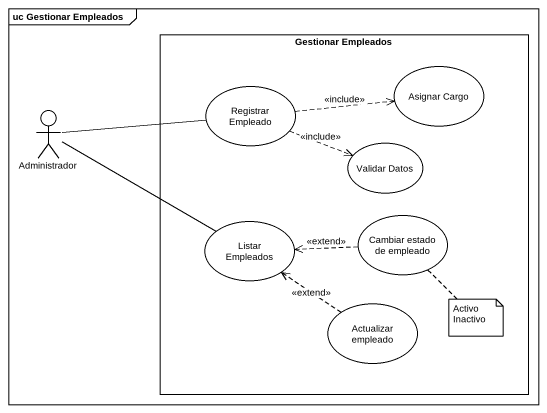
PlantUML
@startuml
mainframe uc Gestionar Empleados
rectangle "Gestionar Empleados" as Gestionar_Empleados {
  usecase "Registrar Empleado" as Registrar_Empleado
  usecase "Asignar Cargo" as Asignar_Cargo
  usecase "Validar Datos" as Validar_Datos
  usecase "Cambiar estado de empleado" as Cambiar_estado_de_empleado
  usecase "Listar Empleados" as Listar_Empleados
  usecase "Actualizar empleado" as Actualizar_empleado
}
actor Administrador
Registrar_Empleado .right.> Asignar_Cargo : <<include>>
Registrar_Empleado .right.> Validar_Datos : <<include>>
Administrador -right- Registrar_Empleado
Administrador -right- Listar_Empleados
Cambiar_estado_de_empleado .left.> Listar_Empleados : <<extend>>
Actualizar_empleado .up.> Listar_Empleados : <<extend>>
note bottom of Cambiar_estado_de_empleado
  Activo
  Inactivo
end note
@enduml
